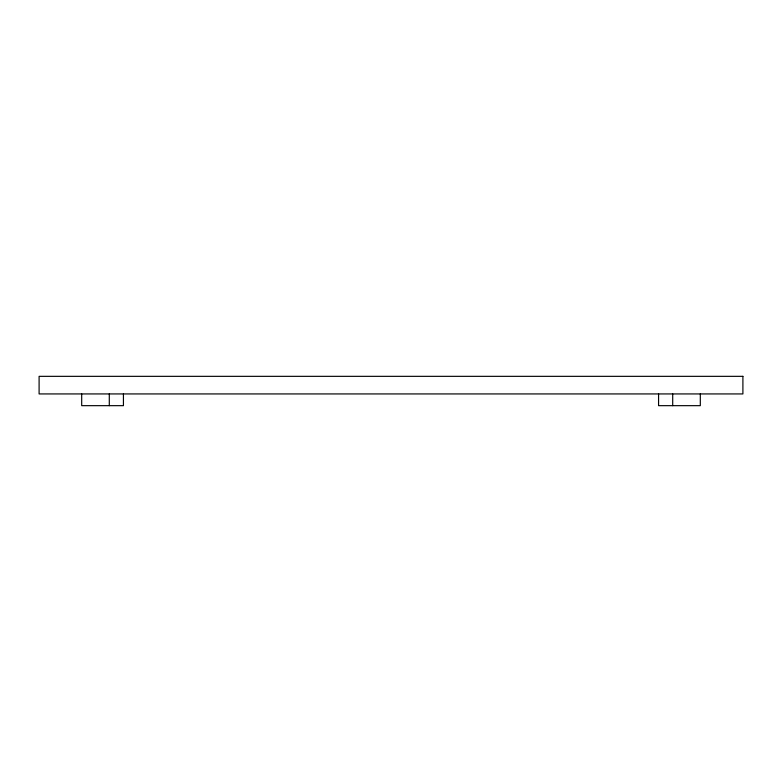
<?xml version="1.0" encoding="UTF-8"?>
<svg xmlns="http://www.w3.org/2000/svg" width="782" height="782" viewBox="0 0 782 782"><rect width="100%" height="100%" fill="white"/><g stroke="black" fill="none" stroke-linecap="round" stroke-linejoin="round"><path stroke-width="1.17" d="M700.31 393.933L700.31 405.663L658.571 405.663L658.571 393.933M672.706 393.933L672.706 405.663M123.429 393.933L123.429 405.663L81.69 405.663L81.69 393.933M109.294 393.933L109.294 405.663M742.9 376.338L39.1 376.338L39.1 393.933L742.9 393.933L742.9 376.338"/></g></svg>
